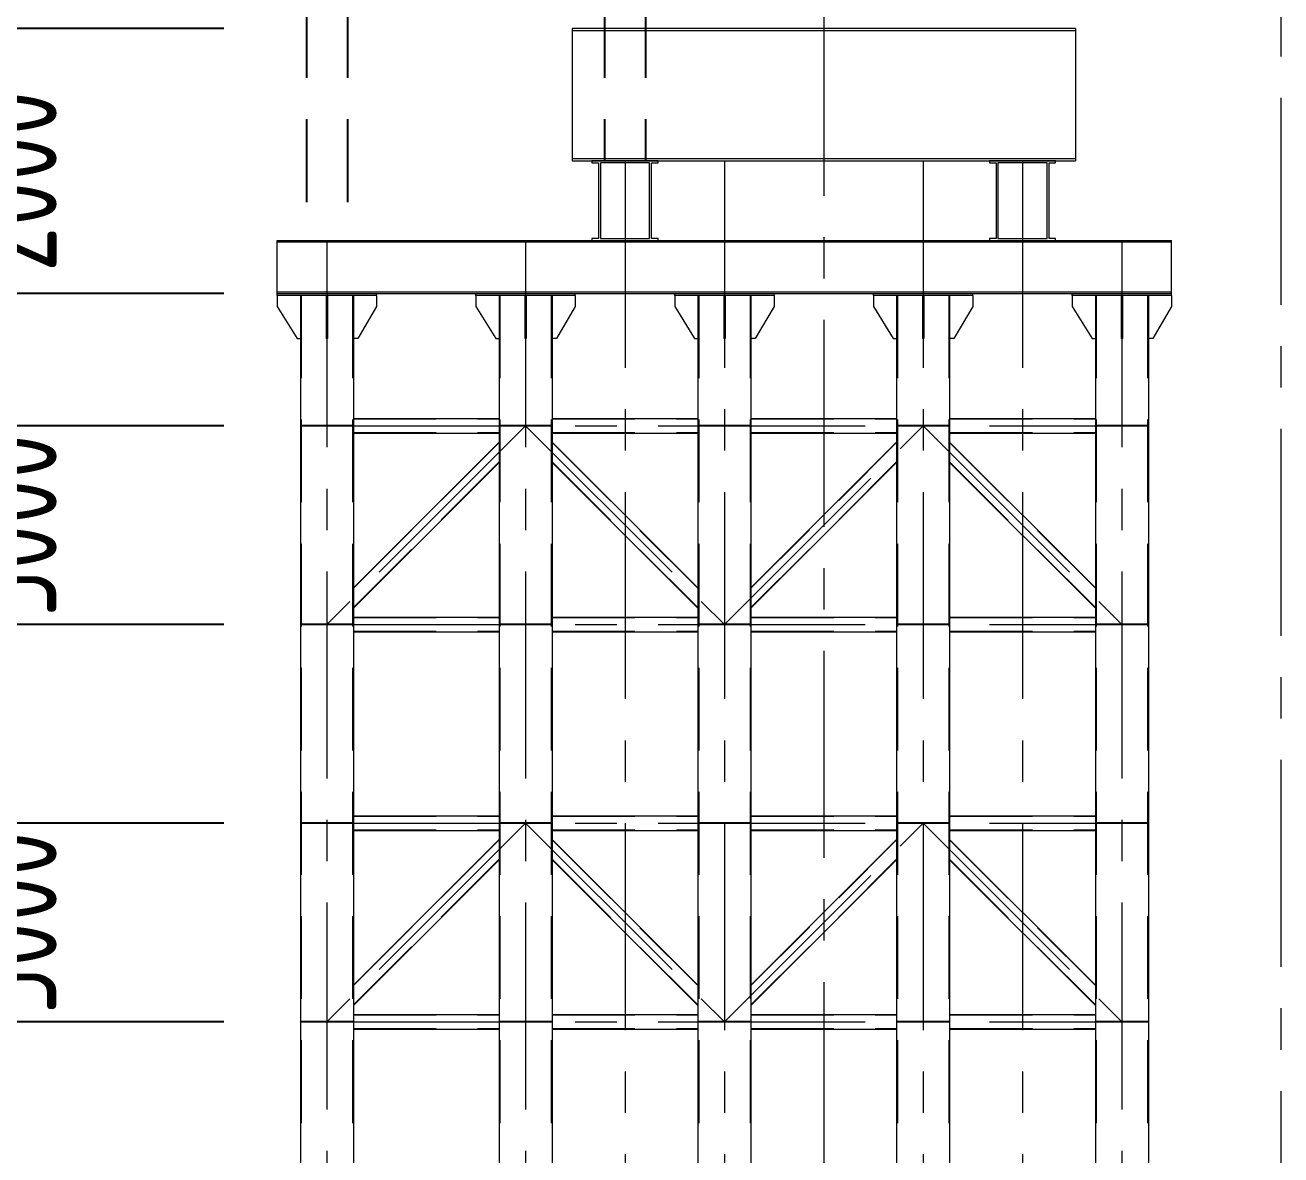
# Model space of a CAD drawing. Extents: x -2876908 to 633791, y -1383861 to 872234.
# Drawn here: x -1488996 to -1470041, y -1297132 to -1280071 of the extents above; entities that cross this region are included whole.
import ezdxf

# ---------------------------------------------------------------- set-up
doc = ezdxf.new("R2010")
doc.units = 0
doc.header["$LTSCALE"] = 5
doc.header["$MEASUREMENT"] = 0
for name, pattern in [('CENTER', [2, 1.25, -0.25, 0.25, -0.25]), ('DASH', [0.35, 0.25, -0.1]), ('DASHED', [0.75, 0.5, -0.25])]:
    doc.linetypes.add(name, pattern=pattern)
doc.layers.get('0').update_dxf_attribs({"linetype": 'CONTINUOUS', "lineweight": 25})
doc.layers.get('DEFPOINTS').update_dxf_attribs({"color": 35, "linetype": 'CONTINUOUS', "lineweight": 13})
for name, color, linetype, lineweight in [('3中心线', 6, 'CENTER', 18), ('4虚线', 2, 'DASHED', 18), ('5标注', 3, 'CONTINUOUS', 15), ('8轮廓线', 4, 'CONTINUOUS', 15), ('DIM', 3, 'CONTINUOUS', 0)]:
    doc.layers.add(name, color=color, linetype=linetype, lineweight=lineweight)
doc.styles.add('TSSD_Dimension', font='tssdeng.shx', dxfattribs={"width": 0.7, "bigfont": 'hztxt.shx'})
doc.dimstyles.new('TSSD_100_100', dxfattribs={"dimtxt": 300, "dimasz": 100, "dimexe": 100, "dimexo": 250, "dimgap": 100, "dimtad": 1, "dimdec": 0, "dimzin": 0, "dimdsep": 46, "dimtxsty": 'TSSD_Dimension', "dimblk": 'ARCHTICK', "dimblk1": 'ARCHTICK', "dimblk2": 'ARCHTICK', "dimcen": 0, "dimdle": 100, "dimclrt": 7, "dimadec": 0, "dimazin": 0, "dimtfac": 1, "dimtdec": 0, "dimtix": 1, "dimtmove": 2, "dimatfit": 3, "dimfxl": 1, "dimtolj": 1, "dimtzin": 0, "dimarcsym": 0})

# ---------------------------------------------------------------- blocks, each defined once
blk = doc.blocks.new('_ArchTick')
at = {"color": 0, "linetype": 'ByBlock', "const_width": 0.5}
blk.add_lwpolyline([(-0.707, -0.707), (0.707, 0.707)], dxfattribs=at)
blk = doc.blocks.new('*D2572')
at = {"layer": 'DEFPOINTS', "color": 0, "transparency": 16777216}
for p in [(-1490521, -1279522), (-1484746, -1279522), (-1484746, -1280122)]:
    blk.add_point(p, dxfattribs=at)
at = {"layer": 'DIM', "color": 0, "lineweight": -2, "transparency": 16777216}
for p, q in [((-1490521, -1279522), (-1490521, -1279022)), ((-1485996, -1279522), (-1491021, -1279522)), ((-1490521, -1280122), (-1490521, -1279522)), ((-1485996, -1280122), (-1491021, -1280122)), ((-1490521, -1280122), (-1490521, -1280622))]:
    blk.add_line(p, q, dxfattribs=at)
at = {"layer": 'DIM', "color": 0, "lineweight": -2, "transparency": 16777216, "xscale": 500, "yscale": 500, "zscale": 500}
for p, rotation in [((-1490521, -1279522), 270), ((-1490521, -1280122), 90)]:
    blk.add_blockref('_ArchTick', p, dxfattribs=dict(at, rotation=rotation))
at = {"layer": 'DIM', "color": 7, "transparency": 16777216, "insert": (-1491771, -1278232), "char_height": 1500, "attachment_point": 5, "rotation": 90, "style": 'TSSD_Dimension'}
blk.add_mtext('\\A1;600', dxfattribs=at)
blk = doc.blocks.new('*D2573')
at = {"layer": 'DEFPOINTS', "color": 0, "transparency": 16777216}
for p in [(-1494831, -1280122), (-1484746, -1280122), (-1484746, -1306122)]:
    blk.add_point(p, dxfattribs=at)
at = {"layer": 'DIM', "color": 0, "lineweight": -2, "transparency": 16777216}
for p, q in [((-1494831, -1306622), (-1494831, -1279622)), ((-1485996, -1280122), (-1495331, -1280122)), ((-1485996, -1306122), (-1495331, -1306122))]:
    blk.add_line(p, q, dxfattribs=at)
at = {"layer": 'DIM', "color": 0, "lineweight": -2, "transparency": 16777216, "xscale": 500, "yscale": 500, "zscale": 500}
for p, rotation in [((-1494831, -1280122), 90), ((-1494831, -1306122), 270)]:
    blk.add_blockref('_ArchTick', p, dxfattribs=dict(at, rotation=rotation))
at = {"layer": 'DIM', "color": 7, "transparency": 16777216, "insert": (-1496081, -1293122), "char_height": 1500, "attachment_point": 5, "rotation": 90, "style": 'TSSD_Dimension'}
blk.add_mtext('\\A1;26000', dxfattribs=at)
blk = doc.blocks.new('*D2589')
at = {"layer": 'DEFPOINTS', "color": 0, "transparency": 16777216}
for p in [(-1484746, -1280122), (-1490521, -1284122), (-1484746, -1284122)]:
    blk.add_point(p, dxfattribs=at)
at = {"layer": 'DIM', "color": 0, "lineweight": -2, "transparency": 16777216}
for p, q in [((-1490521, -1279622), (-1490521, -1284622)), ((-1485996, -1280122), (-1491021, -1280122)), ((-1485996, -1284122), (-1491021, -1284122))]:
    blk.add_line(p, q, dxfattribs=at)
at = {"layer": 'DIM', "color": 0, "lineweight": -2, "transparency": 16777216, "xscale": 500, "yscale": 500, "zscale": 500}
for p, rotation in [((-1490521, -1280122), 90), ((-1490521, -1284122), 270)]:
    blk.add_blockref('_ArchTick', p, dxfattribs=dict(at, rotation=rotation))
at = {"layer": 'DIM', "color": 7, "transparency": 16777216, "insert": (-1491771, -1282122), "char_height": 1500, "attachment_point": 5, "rotation": 90, "style": 'TSSD_Dimension'}
blk.add_mtext('\\A1;4000', dxfattribs=at)
blk = doc.blocks.new('*D2590')
at = {"layer": 'DEFPOINTS', "color": 0, "transparency": 16777216}
for p in [(-1484746, -1286122), (-1490521, -1289122), (-1484746, -1289122)]:
    blk.add_point(p, dxfattribs=at)
at = {"layer": 'DIM', "color": 0, "lineweight": -2, "transparency": 16777216}
for p, q in [((-1490521, -1285622), (-1490521, -1289622)), ((-1485996, -1286122), (-1491021, -1286122)), ((-1485996, -1289122), (-1491021, -1289122))]:
    blk.add_line(p, q, dxfattribs=at)
at = {"layer": 'DIM', "color": 0, "lineweight": -2, "transparency": 16777216, "xscale": 500, "yscale": 500, "zscale": 500}
for p, rotation in [((-1490521, -1286122), 90), ((-1490521, -1289122), 270)]:
    blk.add_blockref('_ArchTick', p, dxfattribs=dict(at, rotation=rotation))
at = {"layer": 'DIM', "color": 7, "transparency": 16777216, "insert": (-1489271, -1287622), "char_height": 1500, "attachment_point": 5, "rotation": 90, "style": 'TSSD_Dimension'}
blk.add_mtext('\\A1;3000', dxfattribs=at)
blk = doc.blocks.new('*D2591')
at = {"layer": 'DEFPOINTS', "color": 0, "transparency": 16777216}
for p in [(-1484746, -1289122), (-1490521, -1292122), (-1484746, -1292122)]:
    blk.add_point(p, dxfattribs=at)
at = {"layer": 'DIM', "color": 0, "lineweight": -2, "transparency": 16777216}
for p, q in [((-1490521, -1289122), (-1490521, -1288622)), ((-1485996, -1289122), (-1491021, -1289122)), ((-1490521, -1289122), (-1490521, -1292122)), ((-1485996, -1292122), (-1491021, -1292122)), ((-1490521, -1292122), (-1490521, -1292622))]:
    blk.add_line(p, q, dxfattribs=at)
at = {"layer": 'DIM', "color": 0, "lineweight": -2, "transparency": 16777216, "xscale": 500, "yscale": 500, "zscale": 500}
for p, rotation in [((-1490521, -1289122), 270), ((-1490521, -1292122), 90)]:
    blk.add_blockref('_ArchTick', p, dxfattribs=dict(at, rotation=rotation))
at = {"layer": 'DIM', "color": 7, "transparency": 16777216, "insert": (-1491771, -1290622), "char_height": 1500, "attachment_point": 5, "rotation": 90, "style": 'TSSD_Dimension'}
blk.add_mtext('\\A1;3000', dxfattribs=at)
blk = doc.blocks.new('*D2592')
at = {"layer": 'DEFPOINTS', "color": 0, "transparency": 16777216}
for p in [(-1484746, -1292122), (-1490521, -1295122), (-1484746, -1295122)]:
    blk.add_point(p, dxfattribs=at)
at = {"layer": 'DIM', "color": 0, "lineweight": -2, "transparency": 16777216}
for p, q in [((-1490521, -1291622), (-1490521, -1295622)), ((-1485996, -1292122), (-1491021, -1292122)), ((-1485996, -1295122), (-1491021, -1295122))]:
    blk.add_line(p, q, dxfattribs=at)
at = {"layer": 'DIM', "color": 0, "lineweight": -2, "transparency": 16777216, "xscale": 500, "yscale": 500, "zscale": 500}
for p, rotation in [((-1490521, -1292122), 90), ((-1490521, -1295122), 270)]:
    blk.add_blockref('_ArchTick', p, dxfattribs=dict(at, rotation=rotation))
at = {"layer": 'DIM', "color": 7, "transparency": 16777216, "insert": (-1489271, -1293622), "char_height": 1500, "attachment_point": 5, "rotation": 90, "style": 'TSSD_Dimension'}
blk.add_mtext('\\A1;3000', dxfattribs=at)
blk = doc.blocks.new('*D2593')
at = {"layer": 'DEFPOINTS', "color": 0, "transparency": 16777216}
for p in [(-1484746, -1295122), (-1490521, -1306122), (-1484746, -1306122)]:
    blk.add_point(p, dxfattribs=at)
at = {"layer": 'DIM', "color": 0, "lineweight": -2, "transparency": 16777216}
for p, q in [((-1490521, -1294622), (-1490521, -1306622)), ((-1485996, -1295122), (-1491021, -1295122)), ((-1485996, -1306122), (-1491021, -1306122))]:
    blk.add_line(p, q, dxfattribs=at)
at = {"layer": 'DIM', "color": 0, "lineweight": -2, "transparency": 16777216, "xscale": 500, "yscale": 500, "zscale": 500}
for p, rotation in [((-1490521, -1295122), 90), ((-1490521, -1306122), 270)]:
    blk.add_blockref('_ArchTick', p, dxfattribs=dict(at, rotation=rotation))
at = {"layer": 'DIM', "color": 7, "transparency": 16777216, "insert": (-1491771, -1300622), "char_height": 1500, "attachment_point": 5, "rotation": 90, "style": 'TSSD_Dimension'}
blk.add_mtext('\\A1;11000', dxfattribs=at)
blk = doc.blocks.new('*D2594')
at = {"layer": 'DEFPOINTS', "color": 0, "transparency": 16777216}
for p in [(-1484746, -1284122), (-1490521, -1286122), (-1484746, -1286122)]:
    blk.add_point(p, dxfattribs=at)
at = {"layer": 'DIM', "color": 0, "lineweight": -2, "transparency": 16777216}
for p, q in [((-1490521, -1283622), (-1490521, -1286622)), ((-1485996, -1284122), (-1491021, -1284122)), ((-1485996, -1286122), (-1491021, -1286122))]:
    blk.add_line(p, q, dxfattribs=at)
at = {"layer": 'DIM', "color": 0, "lineweight": -2, "transparency": 16777216, "xscale": 500, "yscale": 500, "zscale": 500}
for p, rotation in [((-1490521, -1284122), 90), ((-1490521, -1286122), 270)]:
    blk.add_blockref('_ArchTick', p, dxfattribs=dict(at, rotation=rotation))
at = {"layer": 'DIM', "color": 7, "transparency": 16777216, "insert": (-1489271, -1282428), "char_height": 1500, "attachment_point": 5, "rotation": 90, "style": 'TSSD_Dimension'}
blk.add_mtext('\\A1;2000', dxfattribs=at)

msp = doc.modelspace()

# ---------------------------------------------------------------- linework, layer by layer
at = {"layer": '3中心线', "ltscale": 500}
for p, q in [((-1470041.033, -1261168.949), (-1470041.033, -1332617.121)), ((-1476941.03, -1279522.32), (-1476941.03, -1317811.325)), ((-1479941.03, -1282122.32), (-1479941.03, -1315533.274)), ((-1478441.03, -1282122.32), (-1478441.03, -1315533.274)), ((-1475441.03, -1282122.32), (-1475441.03, -1317811.325)), ((-1473941.03, -1282122.32), (-1473941.03, -1317811.325)), ((-1484441.03, -1283322.32), (-1484441.03, -1313562.658)), ((-1481441.03, -1283322.32), (-1481441.03, -1315533.274)), ((-1472441.03, -1283322.32), (-1472441.03, -1317811.325)), ((-1484441.03, -1286122.32), (-1472441.03, -1286122.32)), ((-1481441.03, -1286122.32), (-1484441.03, -1289122.32)), ((-1481441.03, -1286122.32), (-1478441.03, -1289122.32)), ((-1478441.03, -1289122.32), (-1475441.03, -1286122.32)), ((-1475441.03, -1286122.32), (-1472441.03, -1289122.32)), ((-1484441.03, -1289122.32), (-1472441.03, -1289122.32)), ((-1484441.03, -1292122.32), (-1472441.03, -1292122.32)), ((-1481441.03, -1292122.32), (-1484441.03, -1295122.32)), ((-1481441.03, -1292122.32), (-1478441.03, -1295122.32)), ((-1478441.03, -1295122.32), (-1475441.03, -1292122.32)), ((-1475441.03, -1292122.32), (-1472441.03, -1295122.32)), ((-1484441.03, -1295122.32), (-1472441.03, -1295122.32))]:
    msp.add_line(p, q, dxfattribs=at)
at = {"layer": '4虚线', "ltscale": 500}
for p, q in [((-1484756.03, -1273994.173), (-1484756.03, -1283322.32)), ((-1484746.03, -1273994.173), (-1484746.03, -1283322.32)), ((-1484136.03, -1273994.173), (-1484136.03, -1283322.32)), ((-1484126.03, -1273994.173), (-1484126.03, -1283322.32)), ((-1480256.03, -1273994.173), (-1480256.03, -1282122.32)), ((-1480246.03, -1273994.173), (-1480246.03, -1282122.32)), ((-1479636.03, -1273994.173), (-1479636.03, -1282122.32)), ((-1479626.03, -1273994.173), (-1479626.03, -1282122.32)), ((-1484829.03, -1284152.32), (-1484829.03, -1313562.658)), ((-1484053.03, -1284152.32), (-1484053.03, -1313562.658)), ((-1481829.03, -1284152.32), (-1481829.03, -1315533.274)), ((-1481053.03, -1284152.32), (-1481053.03, -1315533.274)), ((-1478829.03, -1284152.32), (-1478829.03, -1315533.274)), ((-1478053.03, -1284152.32), (-1478053.03, -1315533.274)), ((-1475829.03, -1284152.32), (-1475829.03, -1317811.325)), ((-1475053.03, -1284152.32), (-1475053.03, -1317811.325)), ((-1472829.03, -1284152.32), (-1472829.03, -1317811.325)), ((-1472053.03, -1284152.32), (-1472053.03, -1317811.325)), ((-1484041.03, -1286018.82), (-1481841.03, -1286018.82)), ((-1481041.03, -1286018.82), (-1478841.03, -1286018.82)), ((-1478041.03, -1286018.82), (-1475841.03, -1286018.82)), ((-1475041.03, -1286018.82), (-1472841.03, -1286018.82)), ((-1484041.03, -1286225.82), (-1481841.03, -1286225.82)), ((-1481041.03, -1286225.82), (-1478841.03, -1286225.82)), ((-1478041.03, -1286225.82), (-1475841.03, -1286225.82)), ((-1475041.03, -1286225.82), (-1472841.03, -1286225.82)), ((-1484041.03, -1288575.949), (-1481841.03, -1286375.949)), ((-1481041.03, -1286375.949), (-1478841.03, -1288575.949)), ((-1478041.03, -1288575.949), (-1475841.03, -1286375.949)), ((-1475041.03, -1286375.949), (-1472841.03, -1288575.949)), ((-1484041.03, -1288868.691), (-1481841.03, -1286668.691)), ((-1481041.03, -1286668.691), (-1478841.03, -1288868.691)), ((-1478041.03, -1288868.691), (-1475841.03, -1286668.691)), ((-1475041.03, -1286668.691), (-1472841.03, -1288868.691)), ((-1484041.03, -1289018.82), (-1481841.03, -1289018.82)), ((-1481041.03, -1289018.82), (-1478841.03, -1289018.82)), ((-1478041.03, -1289018.82), (-1475841.03, -1289018.82)), ((-1475041.03, -1289018.82), (-1472841.03, -1289018.82)), ((-1484041.03, -1289225.82), (-1481841.03, -1289225.82)), ((-1481041.03, -1289225.82), (-1478841.03, -1289225.82)), ((-1478041.03, -1289225.82), (-1475841.03, -1289225.82)), ((-1475041.03, -1289225.82), (-1472841.03, -1289225.82)), ((-1484041.03, -1292018.82), (-1481841.03, -1292018.82)), ((-1481041.03, -1292018.82), (-1478841.03, -1292018.82)), ((-1478041.03, -1292018.82), (-1475841.03, -1292018.82)), ((-1475041.03, -1292018.82), (-1472841.03, -1292018.82)), ((-1484041.03, -1292225.82), (-1481841.03, -1292225.82)), ((-1481041.03, -1292225.82), (-1478841.03, -1292225.82)), ((-1478041.03, -1292225.82), (-1475841.03, -1292225.82)), ((-1475041.03, -1292225.82), (-1472841.03, -1292225.82)), ((-1484041.03, -1294575.949), (-1481841.03, -1292375.949)), ((-1481041.03, -1292375.949), (-1478841.03, -1294575.949)), ((-1478041.03, -1294575.949), (-1475841.03, -1292375.949)), ((-1475041.03, -1292375.949), (-1472841.03, -1294575.949)), ((-1484041.03, -1294868.691), (-1481841.03, -1292668.691)), ((-1481041.03, -1292668.691), (-1478841.03, -1294868.691)), ((-1478041.03, -1294868.691), (-1475841.03, -1292668.691)), ((-1475041.03, -1292668.691), (-1472841.03, -1294868.691)), ((-1484041.03, -1295018.82), (-1481841.03, -1295018.82)), ((-1481041.03, -1295018.82), (-1478841.03, -1295018.82)), ((-1478041.03, -1295018.82), (-1475841.03, -1295018.82)), ((-1475041.03, -1295018.82), (-1472841.03, -1295018.82)), ((-1484041.03, -1295225.82), (-1481841.03, -1295225.82)), ((-1481041.03, -1295225.82), (-1478841.03, -1295225.82)), ((-1478041.03, -1295225.82), (-1475841.03, -1295225.82)), ((-1475041.03, -1295225.82), (-1472841.03, -1295225.82))]:
    msp.add_line(p, q, dxfattribs=at)
at = {"layer": '5标注', "linetype": 'DASH', "ltscale": 100, "const_width": 30, "flags": 128}
for points in [[(-1484841.03, -1286122.32), (-1484041.03, -1286122.32)], [(-1481841.03, -1286122.32), (-1481041.03, -1286122.32)], [(-1478841.03, -1286122.32), (-1478041.03, -1286122.32)], [(-1475841.03, -1286122.32), (-1475041.03, -1286122.32)], [(-1472841.03, -1286122.32), (-1472041.03, -1286122.32)], [(-1484841.03, -1289122.32), (-1484041.03, -1289122.32)], [(-1481841.03, -1289122.32), (-1481041.03, -1289122.32)], [(-1478841.03, -1289122.32), (-1478041.03, -1289122.32)], [(-1475841.03, -1289122.32), (-1475041.03, -1289122.32)], [(-1472841.03, -1289122.32), (-1472041.03, -1289122.32)], [(-1484841.03, -1292122.32), (-1484041.03, -1292122.32)], [(-1481841.03, -1292122.32), (-1481041.03, -1292122.32)], [(-1478841.03, -1292122.32), (-1478041.03, -1292122.32)], [(-1475841.03, -1292122.32), (-1475041.03, -1292122.32)], [(-1472841.03, -1292122.32), (-1472041.03, -1292122.32)], [(-1484841.03, -1295122.32), (-1484041.03, -1295122.32)], [(-1481841.03, -1295122.32), (-1481041.03, -1295122.32)], [(-1478841.03, -1295122.32), (-1478041.03, -1295122.32)], [(-1475841.03, -1295122.32), (-1475041.03, -1295122.32)], [(-1472841.03, -1295122.32), (-1472041.03, -1295122.32)]]:
    msp.add_lwpolyline(points, dxfattribs=at)
at = {"layer": '8轮廓线'}
for p, q in [((-1473141.03, -1280122.32), (-1480741.03, -1280122.32)), ((-1480741.03, -1280122.32), (-1480741.03, -1282122.32)), ((-1480741.03, -1280152.32), (-1473141.03, -1280152.32)), ((-1473141.03, -1280122.32), (-1473141.03, -1282122.32)), ((-1473141.03, -1282092.32), (-1480741.03, -1282092.32)), ((-1480741.03, -1282122.32), (-1473141.03, -1282122.32)), ((-1485191.03, -1283322.32), (-1476191.03, -1283322.32)), ((-1485191.03, -1284122.32), (-1485191.03, -1283322.32)), ((-1485191.03, -1283346.32), (-1471691.03, -1283346.32)), ((-1476191.03, -1283322.32), (-1471691.03, -1283322.32)), ((-1471691.03, -1284122.32), (-1471691.03, -1283322.32)), ((-1485191.03, -1284098.32), (-1471691.03, -1284098.32)), ((-1485191.03, -1284122.32), (-1471691.03, -1284122.32)), ((-1485191.03, -1284152.32), (-1485191.03, -1284122.32)), ((-1485191.03, -1284122.32), (-1483691.03, -1284122.32)), ((-1483691.03, -1284152.32), (-1485191.03, -1284152.32)), ((-1485191.03, -1284152.32), (-1485191.03, -1284322.32)), ((-1484841.03, -1284122.32), (-1484041.03, -1284122.32)), ((-1484841.03, -1284152.32), (-1484841.03, -1313562.658)), ((-1484451.03, -1284152.32), (-1484451.03, -1284802.32)), ((-1484431.03, -1284152.32), (-1484431.03, -1284802.32)), ((-1484041.03, -1284152.32), (-1484041.03, -1313562.658)), ((-1483691.03, -1284152.32), (-1483691.03, -1284122.32)), ((-1483691.03, -1284152.32), (-1483691.03, -1284322.32)), ((-1482191.03, -1284152.32), (-1482191.03, -1284122.32)), ((-1482191.03, -1284122.32), (-1480691.03, -1284122.32)), ((-1480691.03, -1284152.32), (-1482191.03, -1284152.32)), ((-1482191.03, -1284152.32), (-1482191.03, -1284322.32)), ((-1481841.03, -1284122.32), (-1481041.03, -1284122.32)), ((-1481841.03, -1284152.32), (-1481841.03, -1315533.274)), ((-1481451.03, -1284152.32), (-1481451.03, -1284802.32)), ((-1481431.03, -1284152.32), (-1481431.03, -1284802.32)), ((-1481041.03, -1284152.32), (-1481041.03, -1315533.274)), ((-1480691.03, -1284152.32), (-1480691.03, -1284122.32)), ((-1480691.03, -1284152.32), (-1480691.03, -1284322.32)), ((-1479191.03, -1284152.32), (-1479191.03, -1284122.32)), ((-1479191.03, -1284122.32), (-1477691.03, -1284122.32)), ((-1477691.03, -1284152.32), (-1479191.03, -1284152.32)), ((-1479191.03, -1284152.32), (-1479191.03, -1284322.32)), ((-1478841.03, -1284122.32), (-1478041.03, -1284122.32)), ((-1478841.03, -1284152.32), (-1478841.03, -1315533.274)), ((-1478451.03, -1284152.32), (-1478451.03, -1284802.32)), ((-1478431.03, -1284152.32), (-1478431.03, -1284802.32)), ((-1478041.03, -1284152.32), (-1478041.03, -1315533.274)), ((-1477691.03, -1284152.32), (-1477691.03, -1284122.32)), ((-1477691.03, -1284152.32), (-1477691.03, -1284322.32)), ((-1476191.03, -1284152.32), (-1476191.03, -1284122.32)), ((-1476191.03, -1284122.32), (-1474691.03, -1284122.32)), ((-1474691.03, -1284152.32), (-1476191.03, -1284152.32)), ((-1476191.03, -1284152.32), (-1476191.03, -1284322.32)), ((-1475841.03, -1284152.32), (-1475841.03, -1317811.325)), ((-1475451.03, -1284152.32), (-1475451.03, -1284802.32)), ((-1475431.03, -1284152.32), (-1475431.03, -1284802.32)), ((-1475041.03, -1284152.32), (-1475041.03, -1317811.325)), ((-1474691.03, -1284152.32), (-1474691.03, -1284122.32)), ((-1474691.03, -1284152.32), (-1474691.03, -1284322.32)), ((-1473191.03, -1284152.32), (-1473191.03, -1284122.32)), ((-1473191.03, -1284122.32), (-1471691.03, -1284122.32)), ((-1471691.03, -1284152.32), (-1473191.03, -1284152.32)), ((-1473191.03, -1284152.32), (-1473191.03, -1284322.32)), ((-1472841.03, -1284122.32), (-1472041.03, -1284122.32)), ((-1472841.03, -1284152.32), (-1472841.03, -1317811.325)), ((-1472451.03, -1284152.32), (-1472451.03, -1284802.32)), ((-1472431.03, -1284152.32), (-1472431.03, -1284802.32)), ((-1472041.03, -1284152.32), (-1472041.03, -1317811.325)), ((-1471691.03, -1284152.32), (-1471691.03, -1284122.32)), ((-1471691.03, -1284152.32), (-1471691.03, -1284322.32)), ((-1485191.03, -1284322.32), (-1484891.03, -1284802.32)), ((-1483691.03, -1284322.32), (-1483975.326, -1284802.32)), ((-1482191.03, -1284322.32), (-1481891.03, -1284802.32)), ((-1480691.03, -1284322.32), (-1480975.326, -1284802.32)), ((-1479191.03, -1284322.32), (-1478891.03, -1284802.32)), ((-1477691.03, -1284322.32), (-1477975.326, -1284802.32)), ((-1476191.03, -1284322.32), (-1475891.03, -1284802.32)), ((-1474691.03, -1284322.32), (-1474975.326, -1284802.32)), ((-1473191.03, -1284322.32), (-1472891.03, -1284802.32)), ((-1471691.03, -1284322.32), (-1471975.326, -1284802.32)), ((-1484891.03, -1284802.32), (-1484841.03, -1284802.32)), ((-1484431.03, -1284802.32), (-1484451.03, -1284802.32)), ((-1483975.326, -1284802.32), (-1484041.03, -1284802.32)), ((-1481891.03, -1284802.32), (-1481841.03, -1284802.32)), ((-1481431.03, -1284802.32), (-1481451.03, -1284802.32)), ((-1480975.326, -1284802.32), (-1481041.03, -1284802.32)), ((-1478891.03, -1284802.32), (-1478841.03, -1284802.32)), ((-1478431.03, -1284802.32), (-1478451.03, -1284802.32)), ((-1477975.326, -1284802.32), (-1478041.03, -1284802.32)), ((-1475891.03, -1284802.32), (-1475841.03, -1284802.32)), ((-1475431.03, -1284802.32), (-1475451.03, -1284802.32)), ((-1474975.326, -1284802.32), (-1475041.03, -1284802.32)), ((-1472891.03, -1284802.32), (-1472841.03, -1284802.32)), ((-1472431.03, -1284802.32), (-1472451.03, -1284802.32)), ((-1471975.326, -1284802.32), (-1472041.03, -1284802.32)), ((-1484041.03, -1286012.82), (-1481841.03, -1286012.82)), ((-1481041.03, -1286012.82), (-1478841.03, -1286012.82)), ((-1478041.03, -1286012.82), (-1475841.03, -1286012.82)), ((-1475041.03, -1286012.82), (-1472841.03, -1286012.82)), ((-1484041.03, -1286231.82), (-1481841.03, -1286231.82)), ((-1481041.03, -1286231.82), (-1478841.03, -1286231.82)), ((-1478041.03, -1286231.82), (-1475841.03, -1286231.82)), ((-1475041.03, -1286231.82), (-1472841.03, -1286231.82)), ((-1484041.03, -1288567.464), (-1481841.03, -1286367.464)), ((-1481041.03, -1286367.464), (-1478841.03, -1288567.464)), ((-1478041.03, -1288567.464), (-1475841.03, -1286367.464)), ((-1475041.03, -1286367.464), (-1472841.03, -1288567.464)), ((-1484041.03, -1288877.177), (-1481841.03, -1286677.177)), ((-1481041.03, -1286677.177), (-1478841.03, -1288877.177)), ((-1478041.03, -1288877.177), (-1475841.03, -1286677.177)), ((-1475041.03, -1286677.177), (-1472841.03, -1288877.177)), ((-1484041.03, -1289012.82), (-1481841.03, -1289012.82)), ((-1481041.03, -1289012.82), (-1478841.03, -1289012.82)), ((-1478041.03, -1289012.82), (-1475841.03, -1289012.82)), ((-1475041.03, -1289012.82), (-1472841.03, -1289012.82)), ((-1484041.03, -1289231.82), (-1481841.03, -1289231.82)), ((-1481041.03, -1289231.82), (-1478841.03, -1289231.82)), ((-1478041.03, -1289231.82), (-1475841.03, -1289231.82)), ((-1475041.03, -1289231.82), (-1472841.03, -1289231.82)), ((-1484041.03, -1292012.82), (-1481841.03, -1292012.82)), ((-1481041.03, -1292012.82), (-1478841.03, -1292012.82)), ((-1478041.03, -1292012.82), (-1475841.03, -1292012.82)), ((-1475041.03, -1292012.82), (-1472841.03, -1292012.82)), ((-1484041.03, -1292231.82), (-1481841.03, -1292231.82)), ((-1481041.03, -1292231.82), (-1478841.03, -1292231.82)), ((-1478041.03, -1292231.82), (-1475841.03, -1292231.82)), ((-1475041.03, -1292231.82), (-1472841.03, -1292231.82)), ((-1484041.03, -1294567.464), (-1481841.03, -1292367.464)), ((-1481041.03, -1292367.464), (-1478841.03, -1294567.464)), ((-1478041.03, -1294567.464), (-1475841.03, -1292367.464)), ((-1475041.03, -1292367.464), (-1472841.03, -1294567.464)), ((-1484041.03, -1294877.177), (-1481841.03, -1292677.177)), ((-1481041.03, -1292677.177), (-1478841.03, -1294877.177)), ((-1478041.03, -1294877.177), (-1475841.03, -1292677.177)), ((-1475041.03, -1292677.177), (-1472841.03, -1294877.177)), ((-1484041.03, -1295012.82), (-1481841.03, -1295012.82)), ((-1481041.03, -1295012.82), (-1478841.03, -1295012.82)), ((-1478041.03, -1295012.82), (-1475841.03, -1295012.82)), ((-1475041.03, -1295012.82), (-1472841.03, -1295012.82)), ((-1484041.03, -1295231.82), (-1481841.03, -1295231.82)), ((-1481041.03, -1295231.82), (-1478841.03, -1295231.82)), ((-1478041.03, -1295231.82), (-1475841.03, -1295231.82)), ((-1475041.03, -1295231.82), (-1472841.03, -1295231.82))]:
    msp.add_line(p, q, dxfattribs=at)
for points in [[(-1480441.03, -1283322.32), (-1479441.03, -1283322.32), (-1479441.03, -1283292.32), (-1479541.03, -1283292.32), (-1479541.03, -1282152.32), (-1479441.03, -1282152.32), (-1479441.03, -1282122.32), (-1480441.03, -1282122.32), (-1480441.03, -1282152.32), (-1480341.03, -1282152.32), (-1480341.03, -1283292.32), (-1480441.03, -1283292.32)], [(-1480311.03, -1283292.32), (-1479571.03, -1283292.32), (-1479571.03, -1282152.32), (-1480311.03, -1282152.32)], [(-1474441.03, -1283322.32), (-1473441.03, -1283322.32), (-1473441.03, -1283292.32), (-1473541.03, -1283292.32), (-1473541.03, -1282152.32), (-1473441.03, -1282152.32), (-1473441.03, -1282122.32), (-1474441.03, -1282122.32), (-1474441.03, -1282152.32), (-1474341.03, -1282152.32), (-1474341.03, -1283292.32), (-1474441.03, -1283292.32)], [(-1474311.03, -1283292.32), (-1473571.03, -1283292.32), (-1473571.03, -1282152.32), (-1474311.03, -1282152.32)]]:
    msp.add_lwpolyline(points, close=True, dxfattribs=at)

# ---------------------------------------------------------------- dimensions: what is measured, and where the dimension line sits
at = {"layer": 'DIM'}
for base, p1, p2, picture, middle in [((-1490520.515, -1279522.32), (-1484746.03, -1280122.32), (-1484746.03, -1279522.32), '*D2572', (-1491770.515, -1278231.936)), ((-1490520.515, -1286122.32), (-1484746.03, -1284122.32), (-1484746.03, -1286122.32), '*D2594', (-1489270.515, -1282428.09)), ((-1490520.515, -1289122.32), (-1484746.03, -1286122.32), (-1484746.03, -1289122.32), '*D2590', (-1489270.515, -1287622.32)), ((-1490520.515, -1295122.32), (-1484746.03, -1292122.32), (-1484746.03, -1295122.32), '*D2592', (-1489270.515, -1293622.32))]:
    dim = msp.add_linear_dim(base=base, p1=p1, p2=p2, angle=90, dimstyle='TSSD_100_100', override={"dimtxt": 1500, "dimasz": 500, "dimexe": 500, "dimexo": 1250, "dimgap": 500, "dimdle": 500}, dxfattribs=at)
    dim.commit()
    dim.dimension.update_dxf_attribs({"geometry": picture, "text_midpoint": middle, "dimtype": 160})
for base, p1, p2, picture, middle in [((-1494831.446, -1280122.32), (-1484746.03, -1306122.002), (-1484746.03, -1280122.32), '*D2573', (-1496081.446, -1293122.161)), ((-1490520.515, -1284122.32), (-1484746.03, -1280122.32), (-1484746.03, -1284122.32), '*D2589', (-1491770.515, -1282122.32)), ((-1490520.515, -1292122.32), (-1484746.03, -1289122.32), (-1484746.03, -1292122.32), '*D2591', (-1491770.515, -1290622.32)), ((-1490520.515, -1306122.32), (-1484746.03, -1295122.32), (-1484746.03, -1306122.32), '*D2593', (-1491770.515, -1300622.32))]:
    dim = msp.add_linear_dim(base=base, p1=p1, p2=p2, angle=90, dimstyle='TSSD_100_100', override={"dimtxt": 1500, "dimasz": 500, "dimexe": 500, "dimexo": 1250, "dimgap": 500, "dimdle": 500}, dxfattribs=at)
    dim.commit()
    dim.dimension.update_dxf_attribs({"geometry": picture, "text_midpoint": middle})

doc.saveas('drawing.dxf')
